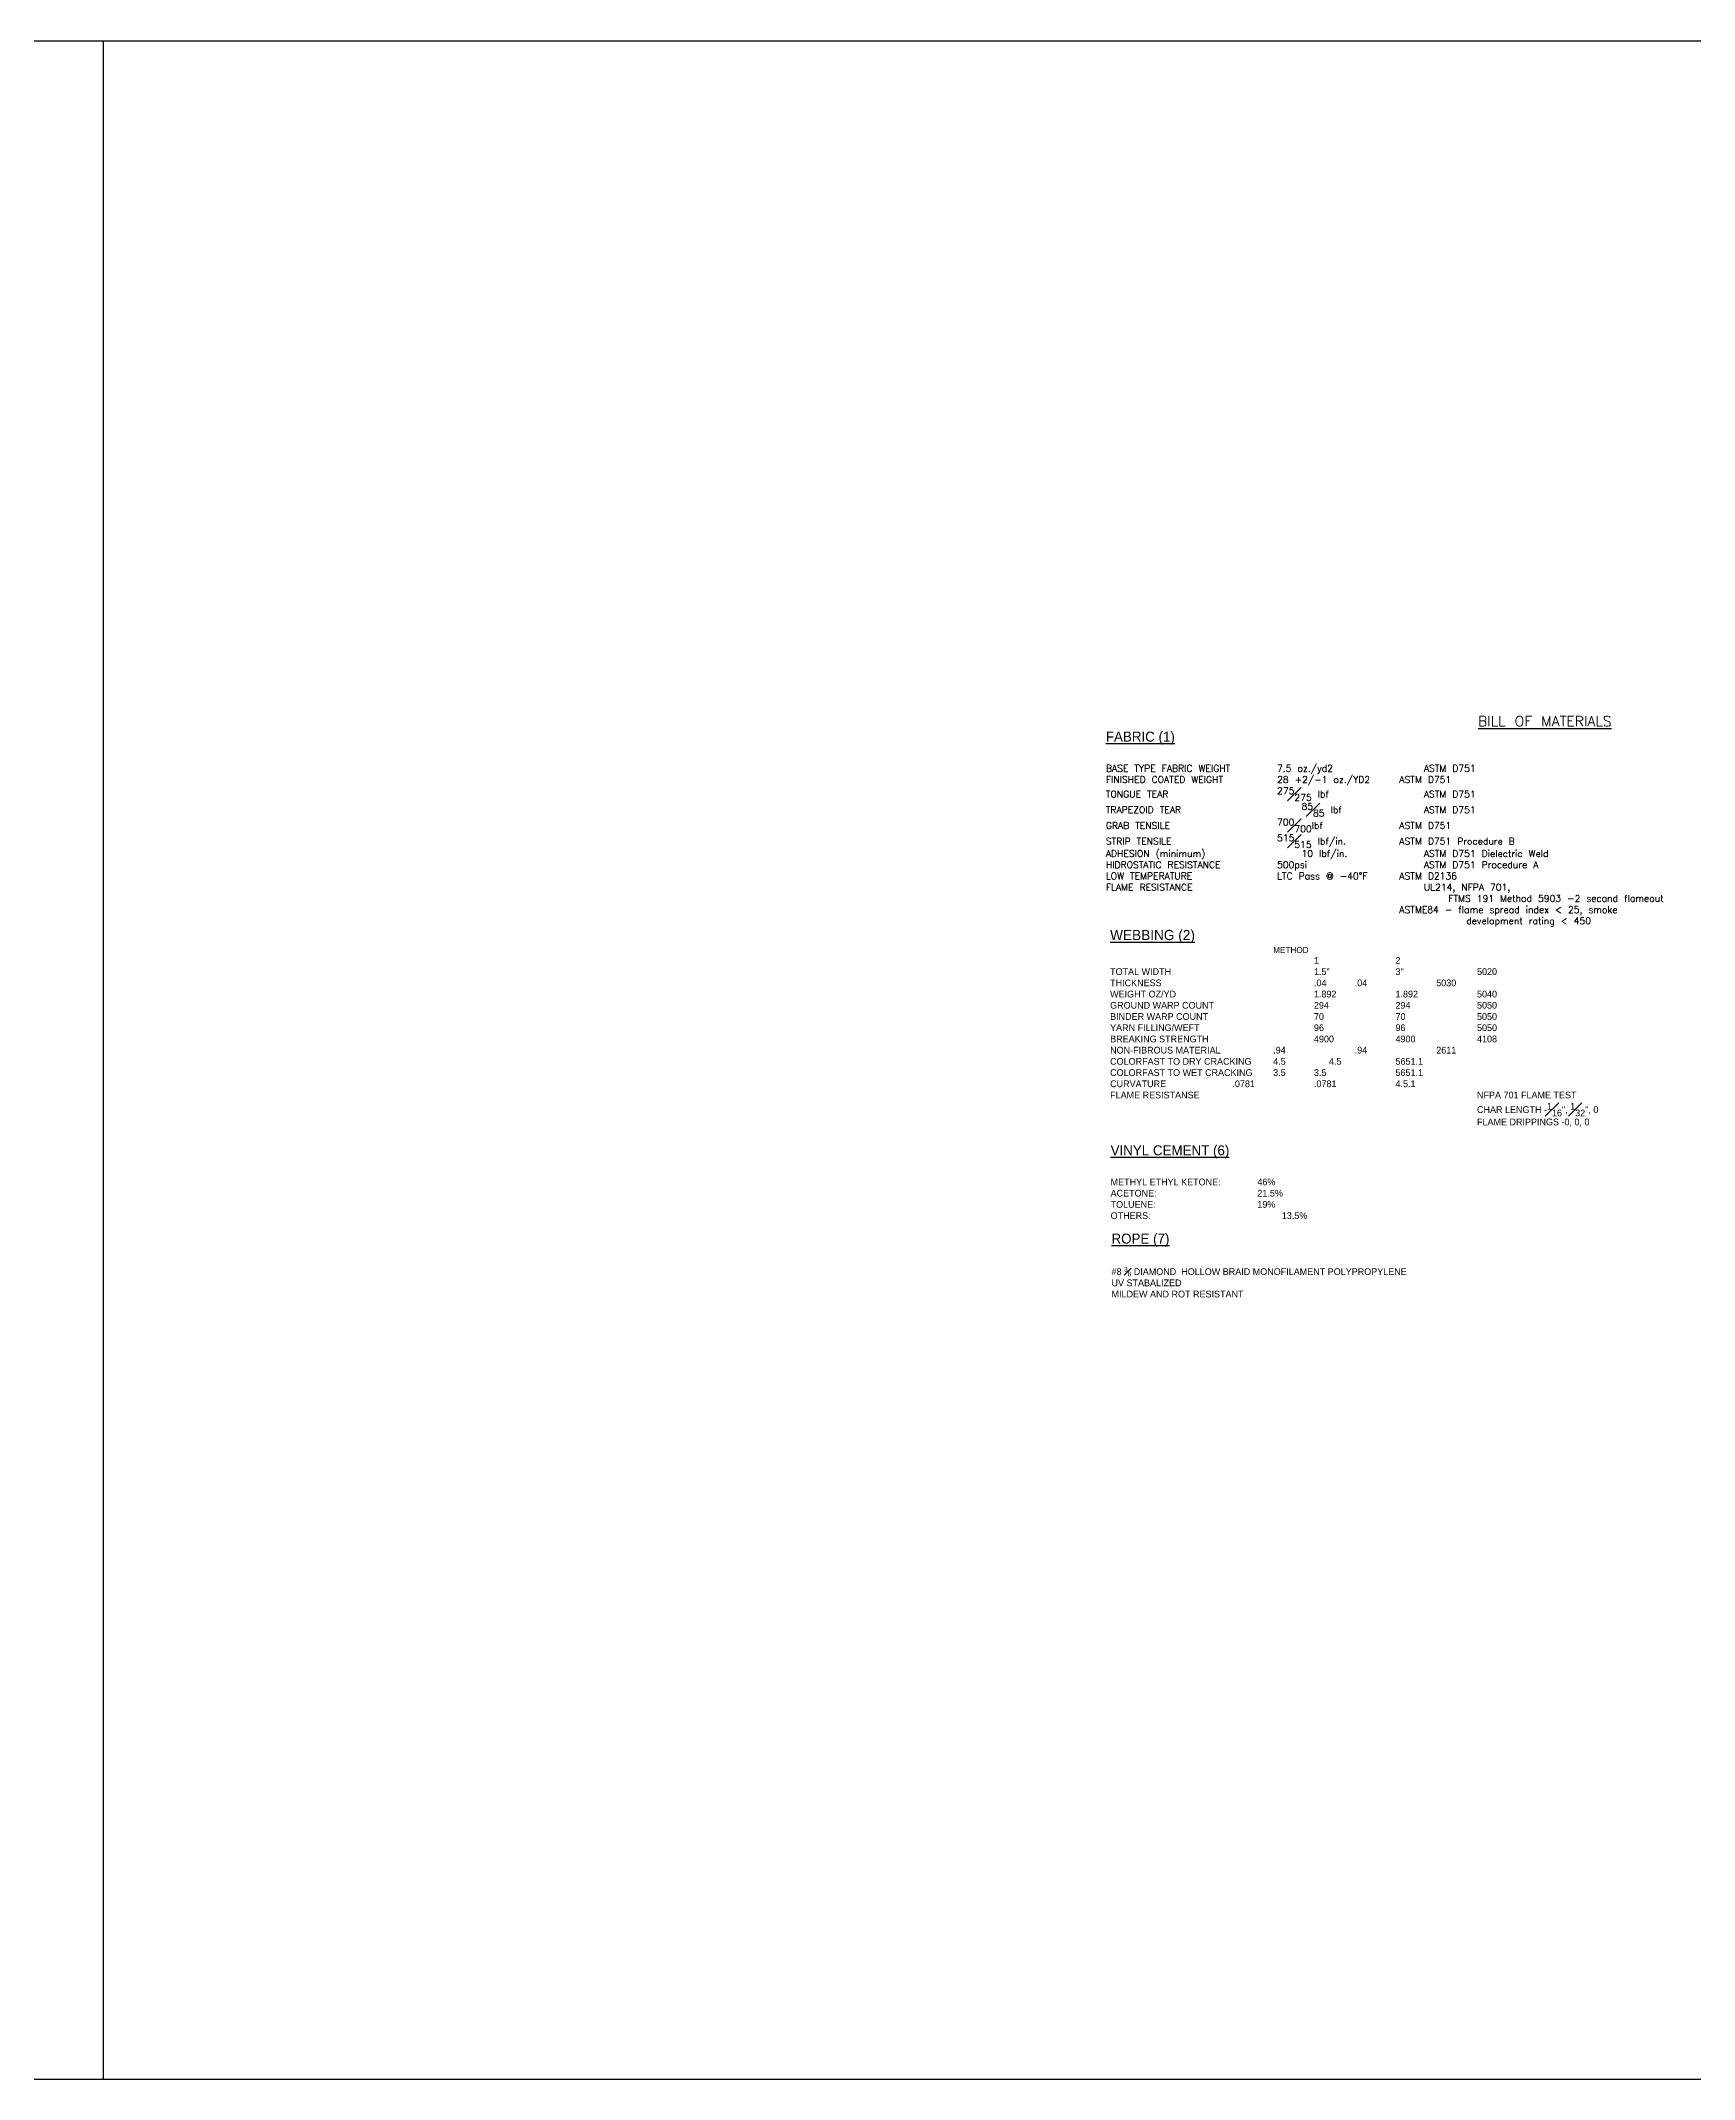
# Model space of a CAD drawing. Header units: inches. Extents: x 1631 to 16634, y 11819 to 13981.
# Drawn here: x 15103 to 15914, y 12981 to 13981 of the extents above; entities that cross this region are included whole.
import ezdxf

# ---------------------------------------------------------------- set-up
doc = ezdxf.new("R2010")
doc.units = ezdxf.units.IN
doc.header["$MEASUREMENT"] = 0
doc.layers.add('TEXT', color=7, linetype='Continuous')

msp = doc.modelspace()

# ---------------------------------------------------------------- linework, layer by layer
at = {"layer": 'TEXT'}
for p, q in [((13633.76147, 13980.7397), (15133.76147, 13980.7397)), ((15133.76147, 13980.7397), (15133.76147, 12980.7397)), ((15133.76147, 13980.7397), (15133.76147, 12980.7397)), ((15133.76147, 13980.7397), (16633.76147, 13980.7397)), ((13633.76147, 12980.7397), (15133.76147, 12980.7397)), ((15133.76147, 12980.7397), (16633.76147, 12980.7397))]:
    msp.add_line(p, q, dxfattribs=at)

# ---------------------------------------------------------------- texts
at = {"layer": 'TEXT', "attachment_point": 1}
for s, insert, char_height, width in [('\\A1;{\\H1.633x;\\LFABRIC (1)\\P\\fTimes New Roman|b0|i0|c0|p18;\\P\\Ftxt.shx|c0;\\H0.6738x;\\lBASE TYPE FABRIC WEIGHT^I^I7.5 oz./yd2^I^I^I^IASTM D751\\fTimes New Roman|b0|i0|c0|p18;\\L\\P\\Ftxt.shx|c0;\\lFINISHED COATED WEIGHT^I^I^I28 +2/-1 oz./YD2^I^IASTM D751\\PTONGUE TEAR^I^I^I^I^I\\S275#275; lbf^I^I^I^IASTM D751\\PTRAPEZOID TEAR^I^I^I^I^I\\S85#85; lbf^I^I^I^IASTM D751\\PGRAB TENSILE^I^I^I^I^I\\S700#700;lbf^I^I^I^IASTM D751\\PSTRIP TENSILE^I^I^I^I^I\\S515#515; lbf/in.^I^I^IASTM D751 Procedure B\\PADHESION (minimum)^I^I^I^I10 lbf/in.^I^I^I^IASTM D751 Dielectric Weld\\PHIDROSTATIC RESISTANCE^I^I^I500psi^I^I^I^I^IASTM D751 Procedure A\\PLOW TEMPERATURE^I^I^I^ILTC Pass @ -40°F^I^IASTM D2136\\PFLAME RESISTANCE^I^I^I^I^I^I^I^I^I^IUL214, NFPA 701, \\P^I^I^I^I^I^I^I^I^I^I^I^I^I^IFTMS 191 Method 5903 -2 second flameout\\P                                        ^I^I^IASTME84 - flame spread index < 25, smoke\\P                                                  ^I^I   development rating < 450\\P            }', (15625.72035, 13641.81567), 3, 423.0751347), ('{\\Ftxt.shx|c1;\\LBILL OF MATERIALS }', (15808.33555, 13649.43961), 5, 147.7765406), ('\\A1;{\\LWEBBING (2)\\P}                          {\\H0.6x;        ^I^IMETHOD\\P\\H1.1x;^I^I^I^I^I1^I^I2\\PTOTAL WIDTH^I^I^I^I1.5"^I^I3"^I^I5020   \\PTHICKNESS^I^I^I^I.04     ^I.04^I^I5030\\PWEIGHT OZ/YD^I^I^I^I1.892^I^I1.892^I^I5040\\PGROUND WARP COUNT^I^I^I294^I^I294^I^I5050          \\PBINDER WARP COUNT^I^I^I70^I^I70^I^I5050\\PYARN FILLING/WEFT^I^I^I96^I^I96^I^I5050      \\PBREAKING STRENGTH^I^I^I4900^I^I4900^I^I4108\\PNON-FIBROUS MATERIAL^I^I.94^I^I.94^I^I2611\\PCOLORFAST TO DRY CRACKING  ^I4.5 ^I      4.5^I^I5651.1\\PCOLORFAST TO WET CRACKING  ^I3.5    ^I3.5^I^I5651.1\\PCURVATURE                 ^I.0781^I^I.0781^I^I4.5.1         \\PFLAME RESISTANSE ^I^I^I^I^I^I^INFPA 701 FLAME TEST\\P^I^I^I^I^I^I^I^I^ICHAR LENGTH -\\S1#16;", \\S1#32;", 0\\P^I^I^I^I^I^I^I^I^IFLAME DRIPPINGS -0, 0, 0                             }', (15627.8151, 13544.56384), 5, 265.5475121), ('{\\H1.633x;\\LVINYL CEMENT (6)\\P\\l\\P\\H0.6738x;METHYL ETHYL KETONE:^I^I46%\\PACETONE:^I^I^I^I^I21.5%\\PTOLUENE:^I^I^I^I^I19%\\POTHERS:^I^I^I^I^I^I13.5%}', (15628.05974, 13438.88112), 3, 199.1939596), ('\\A1;{\\H1.633x;\\LROPE (7)\\P\\P\\H0.6736x;\\l#8 \\H0.7x;\\S3#8;\\H1.429x; DIAMOND  HOLLOW BRAID MONOFILAMENT POLYPROPYLENE\\PUV STABALIZED\\PMILDEW AND ROT RESISTANT}', (15628.50401, 13395.56069), 3, 199.1939596)]:
    msp.add_mtext(s, dxfattribs=dict(at, insert=insert, char_height=char_height, width=width))

doc.saveas('drawing.dxf')
